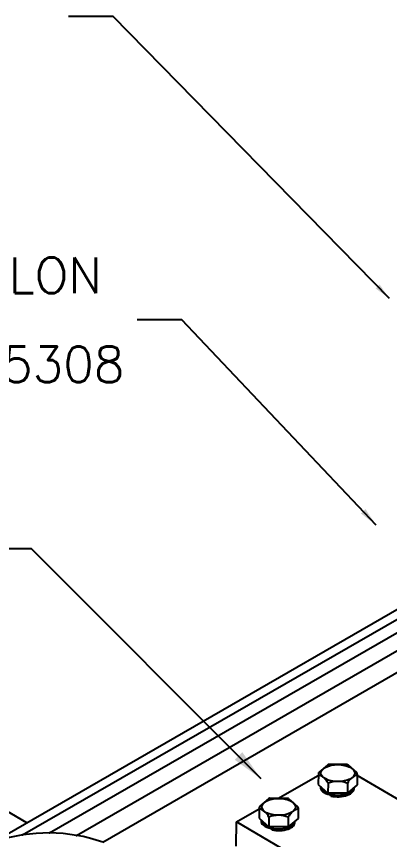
# Model space of a CAD drawing. Header units: millimetres. Extents: x -6398.5 to -6383.7, y -4695 to -4680.2.
# Drawn here: x -6393.336 to -6391.243, y -4685.15 to -4680.526 of the extents above; entities that cross this region are included whole.
import ezdxf

# ---------------------------------------------------------------- set-up
doc = ezdxf.new("R2010")
doc.units = ezdxf.units.MM
doc.header["$LTSCALE"] = 10
doc.layers.add('Termotécnica', color=7, linetype='Continuous')
doc.styles.add('r80', font='romans.shx')

msp = doc.modelspace()

# ---------------------------------------------------------------- linework, layer by layer
at = {"layer": 'Termotécnica', "color": 2}
for p, q in [((-6392.7929, -4680.5256), (-6393.0429, -4680.5256)), ((-6391.2438, -4682.1105), (-6392.7929, -4680.5256)), ((-6392.4078, -4682.2298), (-6392.6578, -4682.2298)), ((-6391.3184, -4683.383), (-6392.4078, -4682.2298)), ((-6391.5904, -4684.7309), (-6391.6385, -4684.772)), ((-6391.4823, -4684.729), (-6391.5833, -4684.7283)), ((-6391.4751, -4684.7317), (-6391.4276, -4684.7733)), ((-6391.6423, -4684.7802), (-6391.6427, -4684.8407)), ((-6391.4239, -4684.7816), (-6391.4243, -4684.8421)), ((-6391.8703, -4684.9188), (-6391.6424, -4684.7892)), ((-6391.1279, -4684.9637), (-6391.424, -4684.7903)), ((-6391.6427, -4684.8407), (-6391.5884, -4684.8884)), ((-6391.588, -4684.8337), (-6391.5884, -4684.8884)), ((-6391.4789, -4684.8344), (-6391.4792, -4684.8891)), ((-6391.4243, -4684.8421), (-6391.4792, -4684.8891)), ((-6391.9224, -4684.9207), (-6391.9704, -4684.9618)), ((-6391.8142, -4684.9187), (-6391.9152, -4684.9181)), ((-6391.4792, -4684.8891), (-6391.5884, -4684.8884)), ((-6391.5747, -4684.8978), (-6391.5704, -4684.8885)), ((-6391.5747, -4684.8978), (-6391.5746, -4684.8886)), ((-6391.5719, -4684.9051), (-6391.5718, -4684.8959)), ((-6391.5718, -4684.8959), (-6391.5684, -4684.8885)), ((-6391.8071, -4684.9214), (-6391.7596, -4684.9631)), ((-6392.102, -4685.0507), (-6391.9743, -4684.978)), ((-6391.9743, -4684.97), (-6391.9747, -4685.0305)), ((-6391.7559, -4684.9714), (-6391.7563, -4685.0319)), ((-6392.1029, -4685.1872), (-6392.102, -4685.0507)), ((-6391.466, -4685.4233), (-6392.102, -4685.0507)), ((-6391.9747, -4685.0305), (-6391.9203, -4685.0782)), ((-6391.92, -4685.0235), (-6391.9203, -4685.0782)), ((-6391.8108, -4685.0242), (-6391.8112, -4685.0789)), ((-6391.7563, -4685.0319), (-6391.8112, -4685.0789)), ((-6391.8112, -4685.0789), (-6391.9203, -4685.0782)), ((-6391.9066, -4685.0876), (-6391.9023, -4685.0783)), ((-6391.9066, -4685.0876), (-6391.9066, -4685.0784)), ((-6391.9039, -4685.0949), (-6391.9038, -4685.0856)), ((-6391.9038, -4685.0856), (-6391.9004, -4685.0783))]:
    msp.add_line(p, q, dxfattribs=at)
at = {"layer": 'Termotécnica', "color": 2, "ltscale": 30}
for p, q in [((-6393.251, -4683.5158), (-6393.501, -4683.5158)), ((-6391.9639, -4684.8085), (-6393.251, -4683.5158)), ((-6393.2768, -4685.0549), (-6393.4599, -4684.9492))]:
    msp.add_line(p, q, dxfattribs=at)
at = {"layer": 'Termotécnica', "color": 3, "ltscale": 30}
msp.add_line((-6393.5356, -4685.2043), (-6390.9354, -4683.703), dxfattribs=at)
at = {"layer": 'Termotécnica', "color": 1, "ltscale": 30}
for p, q in [((-6393.301, -4685.124), (-6390.9146, -4683.7463)), ((-6393.1498, -4685.1126), (-6390.9354, -4683.8341)), ((-6392.9988, -4685.1262), (-6390.9323, -4683.9331)), ((-6392.8521, -4685.1643), (-6390.9249, -4684.0516))]:
    msp.add_line(p, q, dxfattribs=at)
at = {"layer": 'Termotécnica', "color": 2}
for centre, radius, start, end in [((-6391.5834, -4684.7392), 0.0109, 89.6333, 130.5179), ((-6391.4823, -4684.7399), 0.0109, 48.7498, 89.6333), ((-6391.6314, -4684.7803), 0.0109, 130.5179, 179.6333), ((-6391.4348, -4684.7815), 0.0109, 359.6333, 48.7498), ((-6391.6654, -4684.8673), 0.0843, 23.4441, 74.1343), ((-6391.5343, -4684.9691), 0.1457, 67.6302, 111.6581), ((-6391.4017, -4684.8692), 0.0846, 105.2151, 155.7398), ((-6391.9153, -4684.929), 0.0109, 89.6333, 130.5179), ((-6391.8143, -4684.9297), 0.0109, 48.7498, 89.6333), ((-6391.9634, -4684.9701), 0.0109, 130.5179, 179.6333), ((-6391.7668, -4684.9713), 0.0109, 359.6333, 48.7498), ((-6391.9974, -4685.057), 0.0843, 23.4441, 74.1343), ((-6391.8663, -4685.1589), 0.1457, 67.6302, 111.6581), ((-6391.7337, -4685.0589), 0.0846, 105.2151, 155.7398)]:
    msp.add_arc(centre, radius, start, end, dxfattribs=at)
at = {"layer": 'Termotécnica', "color": 3, "ltscale": 30}
msp.add_arc((-6393.1565, -4686.0344), 0.9218, 70.7187, 108.4472, dxfattribs=at)
at = {"layer": 'Termotécnica', "color": 2}
for centre in [(-6391.5331, -4684.7764), (-6391.865, -4684.9662)]:
    msp.add_ellipse(centre, major_axis=(0.0948, -0.0006), ratio=0.500279, dxfattribs=at)
for centre, major_axis, ratio, start_param, end_param in [((-6391.5342, -4684.8595), (0.0963, -0.0006), 0.440757, 3.023327, 4.28105), ((-6391.5341, -4684.8503), (0.0963, -0.0006), 0.440757, 3.185665, 4.034466), ((-6391.5342, -4684.8632), (0.0922, -0.0006), 0.499695, -1.988379, 0.104156), ((-6391.5342, -4684.854), (0.0922, -0.0006), 0.499695, 4.294745, 6.217726), ((-6391.8662, -4685.0493), (0.0963, -0.0006), 0.440757, 3.023327, 4.28105), ((-6391.8661, -4685.0401), (0.0963, -0.0006), 0.440757, 3.185665, 4.034466), ((-6391.8662, -4685.053), (0.0922, -0.0006), 0.499695, -1.988379, 0.104156), ((-6391.8661, -4685.0438), (0.0922, -0.0006), 0.499695, 4.294745, 6.217726)]:
    msp.add_ellipse(centre, major_axis=major_axis, ratio=ratio, start_param=start_param, end_param=end_param, dxfattribs=at)
at = {"layer": 'Termotécnica', "color": 1, "ltscale": 30}
for p in [(-6393.301, -4685.124), (-6393.1498, -4685.1126), (-6392.9988, -4685.1262)]:
    msp.add_point(p, dxfattribs=at)
at = {"layer": 'Termotécnica', "color": 2}
for points in [[(-6391.2979, -4682.0319), (-6391.3205, -4682.0536), (-6391.2438, -4682.1105)], [(-6391.3778, -4683.2935), (-6391.4036, -4683.3175), (-6391.3184, -4683.383)]]:
    msp.add_solid(points, dxfattribs=at)
at = {"layer": 'Termotécnica', "color": 2, "ltscale": 30}
msp.add_solid([(-6392.0688, -4684.659), (-6392.1116, -4684.7011), (-6391.9639, -4684.8085)], dxfattribs=at)

# ---------------------------------------------------------------- texts
at = {"layer": 'Termotécnica', "color": 2, "style": 'r80'}
for s, p in [('BUCHA DE NYLON', (-6395.2307, -4682.0801)), ('N%%D8 TEL-5308', (-6394.6848, -4682.58))]:
    msp.add_text(s, height=0.2, dxfattribs=at).set_placement(p)

doc.saveas('drawing.dxf')
